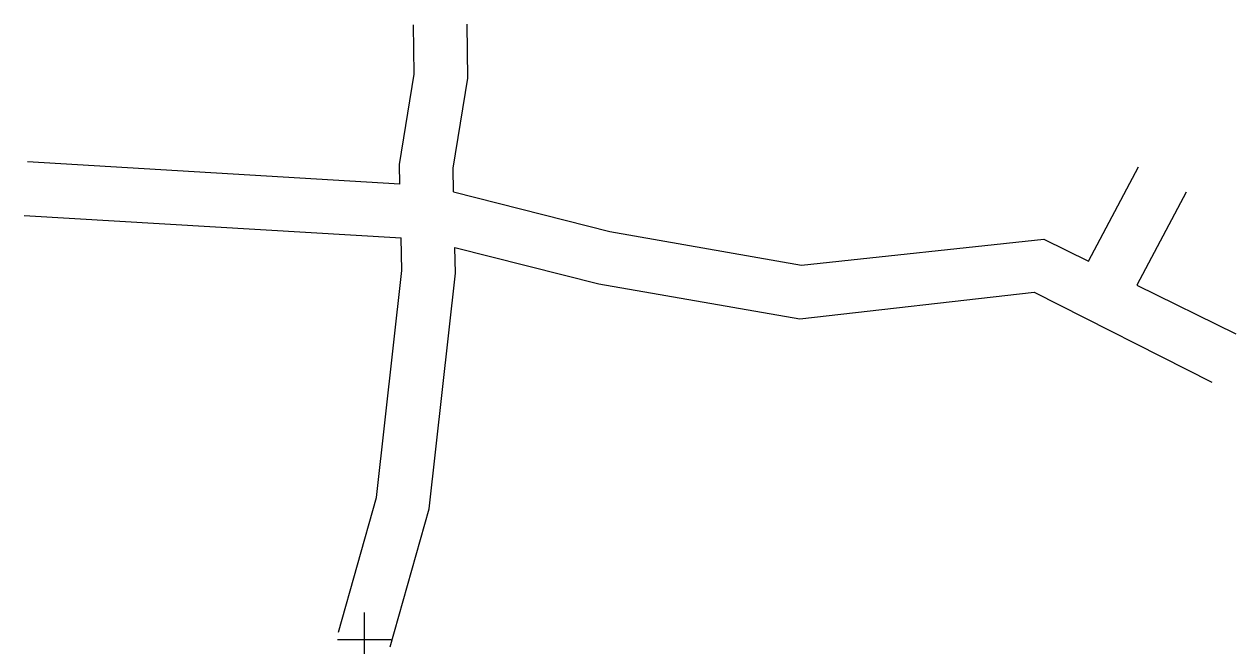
# Model space of a CAD drawing. Header units: inches. Extents: x 335872.5 to 335917.6, y 4150815.5 to 4150838.7.
import ezdxf

# ---------------------------------------------------------------- set-up
doc = ezdxf.new("R2010")
doc.units = ezdxf.units.IN
doc.header["$MEASUREMENT"] = 0
doc.header["$PDMODE"] = 2
doc.header["$PDSIZE"] = -1
doc.layers.add('81_cizgi', color=50, linetype='Continuous')
doc.layers.add('INIT_COORD', color=5, linetype='Continuous')

msp = doc.modelspace()

# ---------------------------------------------------------------- linework, layer by layer
at = {"layer": '81_cizgi'}
for p, q in [((335887.034, 4150836.833, 797.8), (335887.008, 4150838.665, 797.8)), ((335889.028, 4150836.683, 797.8), (335889.008, 4150838.689, 797.8)), ((335886.484, 4150833.468, 797.8), (335887.034, 4150836.833, 797.8)), ((335888.48, 4150833.33, 797.8), (335889.028, 4150836.683, 797.8)), ((335886.501, 4150832.737, 797.8), (335872.629, 4150833.559, 797.8)), ((335886.501, 4150832.737, 797.8), (335886.484, 4150833.468, 797.8)), ((335888.501, 4150832.451, 797.8), (335888.48, 4150833.33, 797.8)), ((335912.143, 4150829.861, 797.8), (335914.008, 4150833.376, 797.8)), ((335888.501, 4150832.451, 797.8), (335894.321, 4150830.975, 797.8)), ((335915.775, 4150832.439, 797.8), (335913.937, 4150828.975, 797.8)), ((335872.511, 4150831.562, 797.8), (335886.547, 4150830.731, 797.8)), ((335894.321, 4150830.975, 797.8), (335901.461, 4150829.721, 797.8)), ((335886.575, 4150829.512, 797.8), (335886.547, 4150830.731, 797.8)), ((335888.573, 4150829.424, 797.8), (335888.55, 4150830.375, 797.8)), ((335888.55, 4150830.375, 797.8), (335893.904, 4150829.019, 797.8)), ((335901.461, 4150829.721, 797.8), (335910.478, 4150830.683, 797.8)), ((335910.478, 4150830.683, 797.8), (335912.143, 4150829.861, 797.8)), ((335885.633, 4150821.068, 797.8), (335886.575, 4150829.512, 797.8)), ((335887.591, 4150820.646, 797.8), (335888.573, 4150829.424, 797.8)), ((335893.904, 4150829.019, 797.8), (335901.398, 4150827.722, 797.8)), ((335901.398, 4150827.722, 797.8), (335910.125, 4150828.714, 797.8)), ((335910.125, 4150828.714, 797.8), (335916.732, 4150825.365, 797.8)), ((335913.937, 4150828.975, 797.8), (335917.627, 4150827.154, 797.8)), ((335884.215, 4150816.047, 797.8), (335885.633, 4150821.068, 797.8)), ((335886.141, 4150815.505, 797.8), (335887.591, 4150820.646, 797.8))]:
    msp.add_line(p, q, dxfattribs=at)
at = {"layer": 'INIT_COORD'}
msp.add_point((335885.178, 4150815.776, 797.8), dxfattribs=at)

doc.saveas('drawing.dxf')
